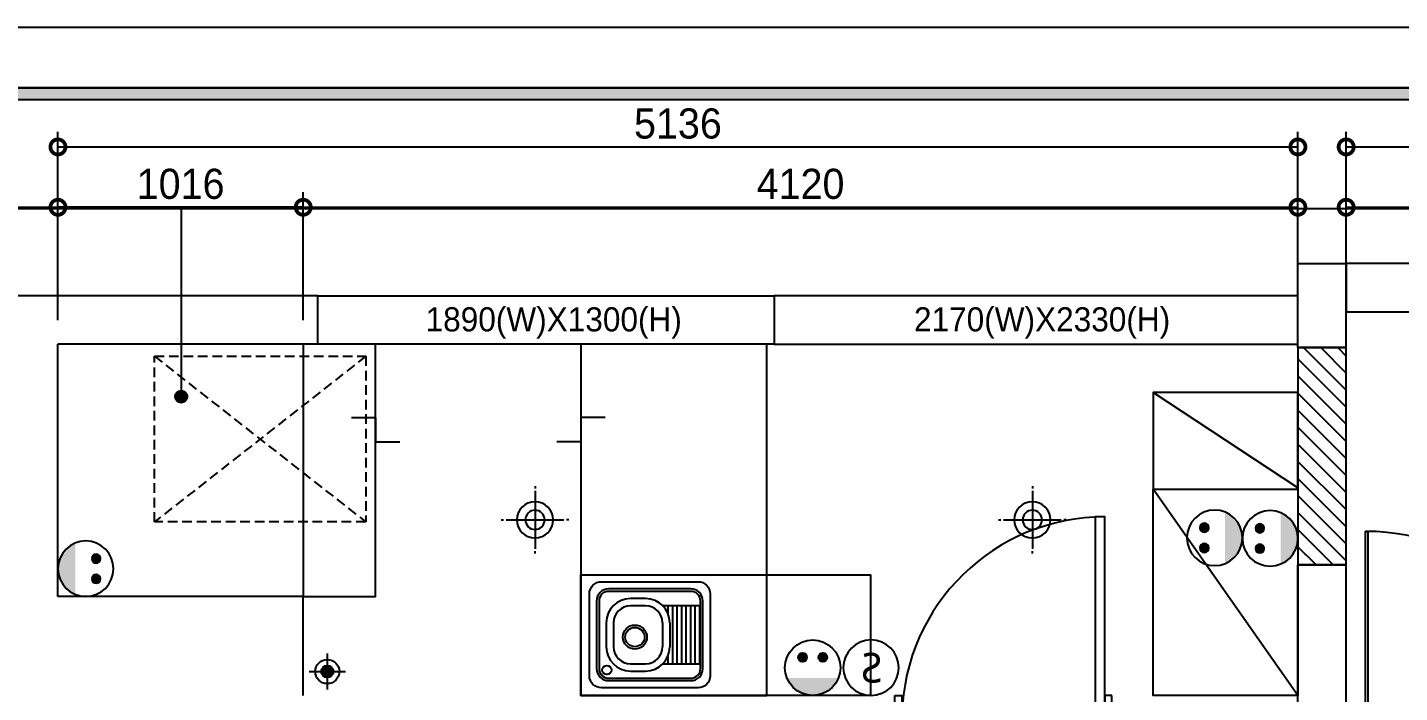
# Model space of a CAD drawing. Header units: inches. Extents: x -53835 to 52744, y -79586 to -50910.
# Drawn here: x 17029 to 22712, y -54165 to -51410 of the extents above; entities that cross this region are included whole.
import ezdxf
from ezdxf.enums import TextEntityAlignment as Align

# ---------------------------------------------------------------- set-up
doc = ezdxf.new("R2010")
doc.units = ezdxf.units.IN
doc.header["$LTSCALE"] = 50
doc.header["$MEASUREMENT"] = 0
doc.linetypes.add('DH-HID2', pattern=[1.2, 0.8, -0.4])
for name, color, linetype in [('0-ELC TEXT', 7, 'Continuous'), ('03-WAL NEW', 3, 'Continuous'), ('06-FUR', 6, 'Continuous'), ('07-DIM WAL', 5, 'Continuous'), ('3.기호.계단선', 30, 'Continuous'), ('CEIL-DOOR', 6, 'Continuous'), ('CO-DO-FR', 7, 'Continuous'), ('CO-DOOR', 8, 'Continuous'), ('CO-FURB-DN', 9, 'Continuous'), ('FORM(YOURNAME)-1', 1, 'Continuous'), ('FORM(YOURNAME)-11', 1, 'Continuous'), ('FU-FURM', 251, 'DH-HID2'), ('HAT', 5, 'Continuous'), ('RC-LIGHT', 7, 'Continuous'), ('U-LANP', 6, 'Continuous'), ('도면층2', 2, 'Continuous'), ('도면층4', 4, 'Continuous'), ('설비', 140, 'Continuous')]:
    doc.layers.add(name, color=color, linetype=linetype)
doc.styles.add('YOURNAME', font='HY울릉도M.TTF')
doc.styles.add('스타일1', font='HY울릉도M.TTF')
doc.styles.add('코레일둥고', font='Korail_Round_Gothic_Medium.ttf')
doc.dimstyles.new('50', dxfattribs={"dimscale": 50, "dimtxt": 2.5, "dimasz": 2.5, "dimexe": 1.25, "dimexo": 2, "dimtad": 1, "dimtxsty": '스타일1', "dimblk": 'DOTSMALL', "dimcen": 2.5, "dimclrd": 1, "dimclre": 1, "dimclrt": 2, "dimadec": 0, "dimazin": 0, "dimtfac": 1, "dimtix": 1, "dimtmove": 0, "dimatfit": 3, "dimldrblk": 'DOTSMALL', "dimfxl": 1.25, "dimarcsym": 0})

# ---------------------------------------------------------------- blocks, each defined once
blk = doc.blocks.new('FORM-ELEVATION')
at = {"layer": 'FORM(YOURNAME)-11'}
h = blk.add_hatch(color=256, dxfattribs=at)
h.dxf.hatch_style = 1
h.paths.add_polyline_path([(-10309, 35708), (71691, 35708), (71691, 35508), (-10309, 35508)])
h.paths.add_polyline_path([(-10309, -21492), (71691, -21492), (71691, -21692), (-10309, -21692)])
at = {"layer": 'Defpoints', "color": 158}
for points in [[(-10309, -21692), (71691, -21692), (71691, 35708), (-10309, 35708)], [(-8309, 33708), (61071, 33708), (61071, -19692), (-8309, -19692)]]:
    blk.add_lwpolyline(points, close=True, dxfattribs=at)
at = {"layer": 'FORM(YOURNAME)-11', "color": 250}
blk.add_lwpolyline([(-11309, -22692), (72691, -22692), (72691, 36708), (-11309, 36708)], close=True, dxfattribs=at)
at = {"layer": 'FORM(YOURNAME)-11'}
blk.add_lwpolyline([(-10309, 35708), (71691, 35708), (71691, 35508), (-10309, 35508)], close=True, dxfattribs=at)
at = {"layer": 'FORM(YOURNAME)-11', "color": 3, "style": 'YOURNAME'}
for tag, height, p in [('1', 450, (71041, -1219)), ('2', 450, (71041, -1863)), ('3', 450, (71041, -3150)), ('4', 450, (71041, -5081)), ('5', 515, (71041, -7398)), ('6', 515, (71041, -9650)), ('7', 515, (71041, -11903)), ('8', 515, (71041, -14155)), ('9', 515, (71041, -16408)), ('10', 515, (66791, -18596)), ('11', 515, (71041, -18660)), ('12', 515, (66791, -20848)), ('13', 515, (71041, -20848))]:
    blk.add_attdef(tag, text='', height=height, dxfattribs=at).set_placement(p, align=Align.MIDDLE_RIGHT)
blk = doc.blocks.new('_DOTSMALL')
at = {"color": 0, "linetype": 'ByBlock', "const_width": 0.5}
blk.add_lwpolyline([(-0.0625, 0, 1), (0.0625, 0, 1)], format="xyb", close=True, dxfattribs=at)
blk = doc.blocks.new('*D283')
at = {"layer": '07-DIM WAL', "color": 1, "lineweight": -2, "transparency": 16777216}
for p, q in [((17155.3, -52622), (17155.3, -51842)), ((22291.3, -52622), (22291.3, -51842)), ((17155.3, -51904.5), (22291.3, -51904.5))]:
    blk.add_line(p, q, dxfattribs=at)
at = {"layer": 'Defpoints', "color": 0, "transparency": 16777216}
for p in [(22291.3, -51904.5), (17155.3, -52722), (22291.3, -52722)]:
    blk.add_point(p, dxfattribs=at)
at = {"layer": '07-DIM WAL', "color": 1, "lineweight": -2, "transparency": 16777216, "xscale": 125, "yscale": 125, "zscale": 125, "rotation": 180}
blk.add_blockref('_DOTSMALL', (17155.3, -51904.5), dxfattribs=at)
at = {"layer": '07-DIM WAL', "color": 1, "lineweight": -2, "transparency": 16777216, "xscale": 125, "yscale": 125, "zscale": 125}
blk.add_blockref('_DOTSMALL', (22291.3, -51904.5), dxfattribs=at)
at = {"layer": '07-DIM WAL', "color": 2, "transparency": 16777216, "insert": (19723.3, -51808.2), "char_height": 125, "attachment_point": 5, "style": '스타일1'}
blk.add_mtext('5136', dxfattribs=at)
blk = doc.blocks.new('*D284')
at = {"layer": '07-DIM WAL', "color": 1, "lineweight": -2, "transparency": 16777216}
for p, q in [((22491.3, -52487), (22491.3, -51842)), ((26561.3, -52487), (26561.3, -51842)), ((22491.3, -51904.5), (26561.3, -51904.5))]:
    blk.add_line(p, q, dxfattribs=at)
at = {"layer": 'Defpoints', "color": 0, "transparency": 16777216}
for p in [(26561.3, -51904.5), (22491.3, -52587), (26561.3, -52587)]:
    blk.add_point(p, dxfattribs=at)
at = {"layer": '07-DIM WAL', "color": 1, "lineweight": -2, "transparency": 16777216, "xscale": 125, "yscale": 125, "zscale": 125, "rotation": 180}
blk.add_blockref('_DOTSMALL', (22491.3, -51904.5), dxfattribs=at)
at = {"layer": '07-DIM WAL', "color": 1, "lineweight": -2, "transparency": 16777216, "xscale": 125, "yscale": 125, "zscale": 125}
blk.add_blockref('_DOTSMALL', (26561.3, -51904.5), dxfattribs=at)
at = {"layer": '07-DIM WAL', "color": 2, "transparency": 16777216, "insert": (24526.3, -51808.3), "char_height": 125, "attachment_point": 5, "style": '스타일1'}
blk.add_mtext('4070', dxfattribs=at)
blk = doc.blocks.new('*D285')
at = {"layer": '07-DIM WAL', "color": 1, "lineweight": -2, "transparency": 16777216}
for p, q in [((22491.3, -52487), (22491.3, -52092)), ((24383.3, -52487), (24383.3, -52092)), ((22491.3, -52154.5), (24383.3, -52154.5))]:
    blk.add_line(p, q, dxfattribs=at)
at = {"layer": 'Defpoints', "color": 0, "transparency": 16777216}
for p in [(24383.3, -52154.5), (22491.3, -52587), (24383.3, -52587)]:
    blk.add_point(p, dxfattribs=at)
at = {"layer": '07-DIM WAL', "color": 1, "lineweight": -2, "transparency": 16777216, "xscale": 125, "yscale": 125, "zscale": 125, "rotation": 180}
blk.add_blockref('_DOTSMALL', (22491.3, -52154.5), dxfattribs=at)
at = {"layer": '07-DIM WAL', "color": 1, "lineweight": -2, "transparency": 16777216, "xscale": 125, "yscale": 125, "zscale": 125}
blk.add_blockref('_DOTSMALL', (24383.3, -52154.5), dxfattribs=at)
at = {"layer": '07-DIM WAL', "color": 2, "transparency": 16777216, "insert": (23437.3, -52058.3), "char_height": 125, "attachment_point": 5, "style": '스타일1'}
blk.add_mtext('1892', dxfattribs=at)
blk = doc.blocks.new('*D304')
at = {"layer": '07-DIM WAL', "color": 1, "lineweight": -2, "transparency": 16777216}
for p, q in [((17155.3, -52622), (17155.3, -52092)), ((18171.3, -52622), (18171.3, -52092)), ((18171.3, -52154.5), (17155.3, -52154.5))]:
    blk.add_line(p, q, dxfattribs=at)
at = {"layer": 'Defpoints', "color": 0, "transparency": 16777216}
for p in [(17155.3, -52154.5), (17155.3, -52722), (18171.3, -52722)]:
    blk.add_point(p, dxfattribs=at)
at = {"layer": '07-DIM WAL', "color": 1, "lineweight": -2, "transparency": 16777216, "xscale": 125, "yscale": 125, "zscale": 125, "rotation": 180}
blk.add_blockref('_DOTSMALL', (17155.3, -52154.5), dxfattribs=at)
at = {"layer": '07-DIM WAL', "color": 1, "lineweight": -2, "transparency": 16777216, "xscale": 125, "yscale": 125, "zscale": 125}
blk.add_blockref('_DOTSMALL', (18171.3, -52154.5), dxfattribs=at)
at = {"layer": '07-DIM WAL', "color": 2, "transparency": 16777216, "insert": (17663.3, -52058.2), "char_height": 125, "attachment_point": 5, "style": '스타일1'}
blk.add_mtext('1016', dxfattribs=at)
blk = doc.blocks.new('*D305')
at = {"layer": '07-DIM WAL', "color": 1, "lineweight": -2, "transparency": 16777216}
for p, q in [((18171.3, -52622), (18171.3, -52092)), ((22291.3, -52622), (22291.3, -52092)), ((18171.3, -52154.5), (22291.3, -52154.5))]:
    blk.add_line(p, q, dxfattribs=at)
at = {"layer": 'Defpoints', "color": 0, "transparency": 16777216}
for p in [(22291.3, -52154.5), (18171.3, -52722), (22291.3, -52722)]:
    blk.add_point(p, dxfattribs=at)
at = {"layer": '07-DIM WAL', "color": 1, "lineweight": -2, "transparency": 16777216, "xscale": 125, "yscale": 125, "zscale": 125, "rotation": 180}
blk.add_blockref('_DOTSMALL', (18171.3, -52154.5), dxfattribs=at)
at = {"layer": '07-DIM WAL', "color": 1, "lineweight": -2, "transparency": 16777216, "xscale": 125, "yscale": 125, "zscale": 125}
blk.add_blockref('_DOTSMALL', (22291.3, -52154.5), dxfattribs=at)
at = {"layer": '07-DIM WAL', "color": 2, "transparency": 16777216, "insert": (20231.3, -52058.3), "char_height": 125, "attachment_point": 5, "style": '스타일1'}
blk.add_mtext('4120', dxfattribs=at)
blk = doc.blocks.new('vudauseh')
at = {"layer": '3.기호.계단선'}
h = blk.add_hatch(color=256, dxfattribs=at)
edge = h.paths.add_edge_path()
edge.add_arc((-47492.6, -55306.1), 25, -180, 180, ccw=False)
for p, q in [((-47492.6, -55231.1), (-47492.6, -55381.1)), ((-47567.6, -55306.1), (-47417.6, -55306.1))]:
    blk.add_line(p, q, dxfattribs=at)
for radius in [50, 25]:
    blk.add_circle((-47492.6, -55306.1), radius, dxfattribs=at)
at = {"layer": '도면층2'}
for p, q in [((-43472.2, -53615.2), (-43272.2, -53615.2)), ((-43472.2, -53964.2), (-43472.2, -53615.2)), ((-43272.2, -53964.2), (-43272.2, -53615.2)), ((-47532.2, -53750.2), (-48803, -53750.2)), ((-47532.2, -53950.2), (-47532.2, -53750.2)), ((-48608.2, -54995.2), (-48608.2, -53950.2)), ((-47532.2, -53950.2), (-48608.2, -53950.2)), ((-43272.2, -53964.2), (-43472.2, -53964.2)), ((-43472.2, -53964.2), (-43272.2, -53964.2)), ((-43472.2, -58865.2), (-43472.2, -54864.2)), ((-43472.2, -54864.2), (-43272.2, -54864.2)), ((-43472.2, -54864.2), (-43272.2, -54864.2)), ((-43272.2, -59085.2), (-43272.2, -54864.2)), ((-47592.2, -54995.2), (-48608.2, -54995.2)), ((-47592.2, -55405.2), (-47592.2, -54995.2))]:
    blk.add_line(p, q, dxfattribs=at)
at = {"layer": '도면층4'}
for p, q in [((-43472.2, -53964.2), (-43272.2, -53964.2)), ((-43272.2, -54864.2), (-43472.2, -54864.2)), ((-43472.2, -54864.2), (-43272.2, -54864.2))]:
    blk.add_line(p, q, dxfattribs=at)
for points in [[(-39202.2, -53615.2), (-43272.2, -53615.2), (-43272.2, -53815.2), (-39202.2, -53815.2)], [(-45642.2, -53950.2), (-47532.2, -53950.2), (-47532.2, -53750.2), (-45642.2, -53750.2)], [(-45642.2, -53950.2), (-43472.2, -53950.2), (-43472.2, -53750.2), (-45642.2, -53750.2)]]:
    blk.add_lwpolyline(points, close=True, dxfattribs=at)
at = {"layer": '0-ELC TEXT', "style": '코레일둥고'}
for s, p in [('1890(W)X1300(H)', (-47085.5, -53897)), ('2170(W)X2330(H)', (-45062.6, -53897))]:
    blk.add_text(s, height=100, dxfattribs=at).set_placement(p)
blk = doc.blocks.new('D-013')
at = {"layer": 'CO-DO-FR'}
for points in [[(0, 200), (30, 200), (30, 0), (0, 0)], [(900, 200), (870, 200), (870, 0), (900, 0)]]:
    blk.add_lwpolyline(points, close=True, dxfattribs=at)
at = {"layer": 'CO-DOOR'}
blk.add_lwpolyline([(830, 940), (830, -740), (870, -740), (870, 940)], close=True, dxfattribs=at)
blk.add_arc((870, 100), 840, 90, 267.2706, dxfattribs=at)
blk = doc.blocks.new('cjswjdehds')
at = {"layer": '03-WAL NEW'}
h = blk.add_hatch(dxfattribs=at)
h.set_pattern_fill('_USER', color=256, scale=50, angle=135, pattern_type=0)
h.set_pattern_definition([(135, (-58109.61, -20748.035), (-35.35534, -35.35534), [])])
h.paths.add_polyline_path([(22491.3, -52736), (22291.3, -52736), (22291.3, -53636), (22491.3, -53636)])
blk.add_lwpolyline([(22491.3, -52736), (22291.3, -52736), (22291.3, -53636), (22491.3, -53636)], close=True, dxfattribs=at)
at = {"layer": '06-FUR', "color": 8}
for p, q in [((22291.3, -53317.3), (21691.3, -52922)), ((22291.3, -54177), (21691.3, -53322))]:
    blk.add_line(p, q, dxfattribs=at)
for points in [[(21691.3, -53322), (22291.3, -53322), (22291.3, -52922), (21691.3, -52922)], [(22291.3, -54177), (21691.3, -54177), (21691.3, -53322), (22291.3, -53322)], [(19321.3, -53677), (20521.3, -53677), (20521.3, -54177), (19321.3, -54177)]]:
    blk.add_lwpolyline(points, close=True, dxfattribs=at)
at = {"layer": '3.기호.계단선', "color": 8}
for points in [[(18171.3, -53767), (18471.3, -53767), (18471.3, -52722), (18171.3, -52722), (18171.3, -53767)], [(18371.3, -53025.6), (18471.3, -53025.6), (18471.3, -53125.6), (18571.3, -53125.6)], [(19421.3, -53025.6), (19321.3, -53025.6), (19321.3, -53125.6), (19221.3, -53125.6)]]:
    blk.add_lwpolyline(points, dxfattribs=at)
blk.add_lwpolyline([(19321.3, -54177), (20091.3, -54177), (20091.3, -52722), (19321.3, -52722)], close=True, dxfattribs=at)
at = {"layer": 'CO-DOOR', "color": 8}
blk.add_lwpolyline([(22571.3, -55237), (22571.3, -53497), (22581.3, -53497), (22581.3, -55237)], close=True, dxfattribs=at)
blk.add_arc((22571.3, -54367), 870, 270, 90, dxfattribs=at)
at = {"layer": 'CO-FURB-DN', "color": 8}
for p, q in [((19776.7, -53735.6), (19436.7, -53735.6)), ((19776.7, -53745.6), (19436.7, -53745.6)), ((19386.7, -53785.6), (19386.7, -54065.6)), ((19396.7, -53785.6), (19396.7, -54065.6)), ((19589.5, -53775.6), (19526.7, -53775.6)), ((19589.5, -53805.6), (19526.7, -53805.6)), ((19660.2, -53804.9), (19816.7, -53804.9)), ((19662.7, -53804.9), (19662.7, -53807.5)), ((19681.5, -53804.9), (19681.5, -53836.3)), ((19700.2, -53804.9), (19700.2, -54046.3)), ((19719, -53804.9), (19719, -54046.3)), ((19737.7, -53804.9), (19737.7, -54046.3)), ((19756.5, -53804.9), (19756.5, -54046.3)), ((19775.2, -53804.9), (19775.2, -54046.3)), ((19794, -53804.9), (19794, -54046.3)), ((19812.7, -53804.9), (19812.7, -54046.3)), ((19816.7, -54065.6), (19816.7, -53785.6)), ((19826.7, -54065.6), (19826.7, -53785.6)), ((19426.7, -53875.6), (19426.7, -53975.6)), ((19456.7, -53875.6), (19456.7, -53975.6)), ((19659.5, -53875.6), (19659.5, -53975.6)), ((19689.5, -53875.6), (19689.5, -53975.6)), ((19526.7, -54045.6), (19589.5, -54045.6)), ((19660.2, -54046.3), (19816.7, -54046.3)), ((19662.7, -54043.8), (19662.7, -54046.3)), ((19681.5, -54015), (19681.5, -54046.3)), ((19436.7, -54105.6), (19776.7, -54105.6)), ((19526.7, -54075.6), (19589.5, -54075.6)), ((19436.7, -54115.6), (19776.7, -54115.6))]:
    blk.add_line(p, q, dxfattribs=at)
blk.add_lwpolyline([(19856.7, -53755.6), (19856.7, -54095.6, -0.414214), (19806.7, -54145.6), (19406.7, -54145.6, -0.414214), (19356.7, -54095.6), (19356.7, -53755.6, -0.414214), (19406.7, -53705.6), (19806.7, -53705.6, -0.414214)], format="xyb", close=True, dxfattribs=at)
for centre, radius in [((19545, -53935.1), 50), ((19545, -53935.1), 40), ((19428.7, -54071.3), 19)]:
    blk.add_circle(centre, radius, dxfattribs=at)
for centre, radius, start, end in [((19436.7, -53785.6), 50, 90, 180), ((19436.7, -53785.6), 40, 90, 180), ((19776.7, -53785.6), 50, 0, 90), ((19776.7, -53785.6), 40, 0, 90), ((19526.7, -53875.6), 100, 90, 180), ((19526.7, -53875.6), 70, 90, 180), ((19589.5, -53875.6), 100, 0, 90), ((19589.5, -53875.6), 70, 0, 90), ((19526.7, -53975.6), 100, 180, 270), ((19526.7, -53975.6), 100, 180, 270), ((19526.7, -53975.6), 70, 180, 270), ((19589.5, -53975.6), 100, 270, 0), ((19589.5, -53975.6), 70, 270, 0), ((19436.7, -54065.6), 50, 180, 270), ((19436.7, -54065.6), 40, 180, 270), ((19776.7, -54065.6), 40, 270, 0), ((19776.7, -54065.6), 50, 270, 0)]:
    blk.add_arc(centre, radius, start, end, dxfattribs=at)
at = {"layer": 'FU-FURM', "color": 8}
for p, q in [((18430.3, -52772), (17555.3, -53458)), ((17555.3, -52772), (18430.3, -53458))]:
    blk.add_line(p, q, dxfattribs=at)
blk.add_lwpolyline([(18430.3, -52772), (18430.3, -53458), (17555.3, -53458), (17555.3, -52772)], close=True, dxfattribs=at)
blk.add_blockref('vudauseh', (65763.6, 1228.2))
at = {"layer": 'CO-DOOR'}
blk.add_blockref('D-013', (20621.3, -54377), dxfattribs=at)
blk = doc.blocks.new('매입등')
at = {"layer": 'HAT', "color": 1}
for p, q in [((0, 140), (0, 130)), ((0, 120), (0, -120)), ((-140, 0), (-130, 0)), ((120, 0), (-120, 0)), ((140, 0), (130, 0)), ((-140, 0), (-130, 0)), ((0, -140), (0, -130))]:
    blk.add_line(p, q, dxfattribs=at)
blk.add_circle((0, 0), 40, dxfattribs=at)
at = {"layer": 'U-LANP'}
blk.add_circle((0, 0), 75, dxfattribs=at)
blk = doc.blocks.new('A$C59950440')
at = {"layer": 'CEIL-DOOR'}
blk.add_blockref('매입등', (140, 140), dxfattribs=at)
blk = doc.blocks.new('egoo')
at = {"layer": '설비'}
h = blk.add_hatch(color=140, dxfattribs=at)
edge = h.paths.add_edge_path()
edge.add_arc((1015645.3, 443433.7), 22.3, 0, 360)
h = blk.add_hatch(color=140, dxfattribs=at)
edge = h.paths.add_edge_path()
edge.add_arc((1015747.7, 443433.7), 22.3, 0, 360)
h = blk.add_hatch(color=140, dxfattribs=at)
edge = h.paths.add_edge_path()
edge.add_line((1015826.3, 443329.1), (1015566.6, 443329.1))
edge.add_ellipse((1015696.5, 443381.5), major_axis=(99, 99), ratio=1, start_angle=156.95778, end_angle=293.04222)
at = {"layer": '설비', "color": 140}
for centre, radius in [((1015696.5, 443381.5), 140), ((1015645.3, 443433.7), 22.3), ((1015747.7, 443433.7), 22.3)]:
    blk.add_circle(centre, radius, dxfattribs=at)
blk = doc.blocks.new('ZHSTP')
at = {"layer": '설비'}
h = blk.add_hatch(color=10, dxfattribs=at)
edge = h.paths.add_edge_path()
edge.add_arc((19460.2, -67971.4), 18.3, 0, 360)
h = blk.add_hatch(color=10, dxfattribs=at)
edge = h.paths.add_edge_path()
edge.add_arc((19544.2, -67971.4), 18.3, 0, 360)
h = blk.add_hatch(color=10, dxfattribs=at)
edge = h.paths.add_edge_path()
edge.add_line((19608.9, -68057.4), (19395.5, -68057.4))
edge.add_ellipse((19502.2, -68014.4), major_axis=(81.3, 81.3), ratio=1, start_angle=156.9578, end_angle=293.0422)
at = {"layer": '설비', "color": 10}
for centre, radius in [((19502.2, -68014.4), 115), ((19460.2, -67971.4), 18.3), ((19544.2, -67971.4), 18.3)]:
    blk.add_circle(centre, radius, dxfattribs=at)
blk = doc.blocks.new('SW')
at = {"layer": '설비', "color": 140}
blk.add_circle((11533254.1, -14277699.4), 184, dxfattribs=at)
at = {"layer": '설비', "color": 140, "insert": (11533320, -14277600.8), "char_height": 197.143, "width": 314.327, "attachment_point": 3, "style": '코레일둥고'}
blk.add_mtext('{\\fMalgun Gothic|b0|i0|c129|p50;S}', dxfattribs=at)

msp = doc.modelspace()

# ---------------------------------------------------------------- hatches: boundary and pattern name
at = {"layer": '0-ELC TEXT'}
h = msp.add_hatch(color=256, dxfattribs=at)
h.dxf.hatch_style = 1
edge = h.paths.add_edge_path()
edge.add_arc((17665.795, -52939.031), 25, -270, 90, ccw=False)
h = msp.add_hatch(color=256, dxfattribs=at)
h.dxf.hatch_style = 1
edge = h.paths.add_edge_path()
edge.add_arc((17665.795, -52939.031), 25, -270, 90, ccw=False)

# ---------------------------------------------------------------- linework, layer by layer
msp.add_lwpolyline([(16672.099, -52154.502), (17665.795, -52154.502), (17665.795, -52939.031)], dxfattribs=at)
msp.add_circle((17665.795, -52939.031), 25, dxfattribs=at)
msp.add_circle((17665.795, -52939.031), 25, dxfattribs=at)

# ---------------------------------------------------------------- block references
msp.add_blockref('cjswjdehds', (0, 0))
at = {"layer": '07-DIM WAL', "xscale": -1, "rotation": 89.99999999999993}
for p in [(-46067.826, -34021.747), (-45837.851, -34024.146)]:
    msp.add_blockref('ZHSTP', p, dxfattribs=at)
at = {"layer": '07-DIM WAL'}
msp.add_blockref('ZHSTP', (779.351, 13952.385), dxfattribs=at)
at = {"layer": 'FORM(YOURNAME)-1', "xscale": 0.2500000000000001, "yscale": 0.2500000000000001, "zscale": 0.2500000000000001}
msp.add_blockref('FORM-ELEVATION', (14035.543, -60586.552), dxfattribs=at)
at = {"layer": 'RC-LIGHT', "xscale": -1}
for p in [(19271.349, -53589.502), (21331.349, -53589.502)]:
    msp.add_blockref('A$C59950440', p, dxfattribs=at)
at = {"layer": '설비', "color": 140, "xscale": -0.8214285869294655, "yscale": 0.8214285869294655, "zscale": 0.8214285869294655, "rotation": 270}
msp.add_blockref('egoo', (-346935.857, -887974.131), dxfattribs=at)
at = {"layer": '설비', "color": 140, "xscale": -0.625, "yscale": 0.625, "zscale": 0.625}
msp.add_blockref('SW', (7228807.08, 8869500.151), dxfattribs=at)

# ---------------------------------------------------------------- dimensions: what is measured, and where the dimension line sits
at = {"layer": '07-DIM WAL'}
for base, p1, p2, picture, middle in [((22291.349, -51904.502), (17155.349, -52722.002), (22291.349, -52722.002), '*D283', (19723.349, -51808.172)), ((26561.349, -51904.502), (22491.349, -52587.002), (26561.349, -52587.002), '*D284', (24526.349, -51808.255)), ((24383.349, -52154.502), (22491.349, -52587.002), (24383.349, -52587.002), '*D285', (23437.349, -52058.255))]:
    dim = msp.add_linear_dim(base=base, p1=p1, p2=p2, angle=180, dimstyle='50', dxfattribs=at)
    dim.commit()
    dim.dimension.update_dxf_attribs({"geometry": picture, "text_midpoint": middle})
for base, p2, picture, middle in [((17155.349, -52154.502), (17155.349, -52722.002), '*D304', (17663.349, -52058.172)), ((22291.349, -52154.502), (22291.349, -52722.002), '*D305', (20231.349, -52058.255))]:
    dim = msp.add_linear_dim(base=base, p1=(18171.349, -52722.002), p2=p2, angle=180, dimstyle='50', override={"dimtfill": 0}, dxfattribs=at)
    dim.commit()
    dim.dimension.update_dxf_attribs({"geometry": picture, "text_midpoint": middle})

doc.saveas('drawing.dxf')
